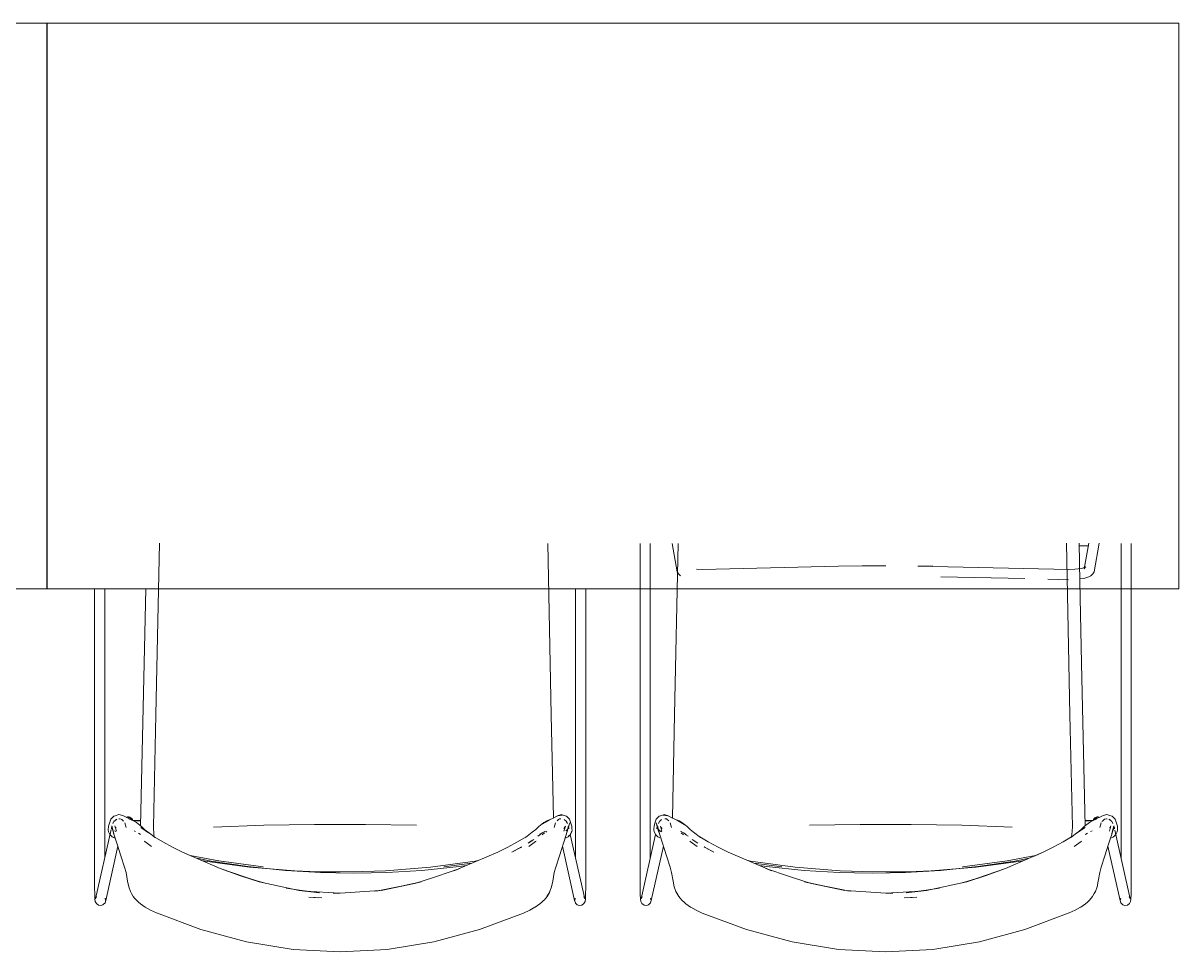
# Model space of a CAD drawing. Header units: millimetres. Extents: x 155927 to 326028, y -36033 to 97293.
# Drawn here: x 204776 to 206002, y 16946 to 17931 of the extents above; entities that cross this region are included whole.
import ezdxf

# ---------------------------------------------------------------- set-up
doc = ezdxf.new("R2010")
doc.units = ezdxf.units.MM
doc.header["$MEASUREMENT"] = 0
doc.layers.add('G-IMPT', color=8, linetype='CONTINUOUS', lineweight=9)
doc.layers.add('I-FURN', color=8, linetype='CONTINUOUS', lineweight=9)

msp = doc.modelspace()

# ---------------------------------------------------------------- linework, layer by layer
at = {"layer": 'G-IMPT'}
for p, q in [((204920.8, 17379.6), (204917.1, 17197.6)), ((205336, 17197.6), (205332.4, 17379.4)), ((205430.3, 17379.4), (205430.3, 17020.7)), ((205441.2, 17046.4), (205441.2, 17379.4)), ((205464.4, 17379.4), (205469.7, 17349.1)), ((205467, 17197.6), (205470.7, 17379.4)), ((205882.3, 17379.6), (205885.9, 17197.6)), ((205905.5, 17376.7), (205895.5, 17376.7)), ((205895.7, 17379.6), (205896.6, 17338.8)), ((205901.3, 17352.3), (205906, 17379.6)), ((205911.7, 17349.1), (205917.1, 17379.6)), ((205940.2, 17379.3), (205940.2, 17045.8)), ((205951.1, 17379.3), (205951.1, 17020.7)), ((205496.4, 17351.8), (205490, 17352)), ((205496.4, 17351.8), (205640.7, 17355.1)), ((205640.7, 17355.1), (205665.6, 17355.5)), ((205665.6, 17355.5), (205690.7, 17355.7)), ((205740.7, 17355.1), (205724.9, 17355.4)), ((205885, 17351.8), (205740.8, 17355)), ((205884.7, 17351.7), (205740.8, 17355)), ((205885, 17351.8), (205891.4, 17352)), ((205891.4, 17352), (205898.3, 17352.9)), ((205898.3, 17352.9), (205902.9, 17354.4)), ((205902.9, 17354.4), (205901, 17353)), ((205902.2, 17354.3), (205901, 17353)), ((205901.3, 17352.3), (205902.2, 17354.3)), ((205471.1, 17347), (205469.7, 17349.1)), ((205473.1, 17345), (205471.1, 17347)), ((205838.1, 17342), (205749.2, 17344)), ((205884.6, 17340.9), (205862.5, 17341.5)), ((205896.5, 17341.7), (205900.7, 17342.2)), ((205896.6, 17338.8), (205898.4, 17252.2)), ((205900.7, 17342.2), (205906.2, 17344)), ((205906.2, 17344), (205908.3, 17345)), ((205910.3, 17347), (205908.3, 17345)), ((205911.7, 17349.1), (205910.3, 17347)), ((204852, 17331.2), (204852, 17020.7)), ((204862.8, 17331.2), (204862.8, 17045.8)), ((204906.3, 17331.2), (204904.6, 17252.2)), ((205361.9, 17045.8), (205361.9, 17331.2)), ((205372.8, 17331.2), (205372.8, 17020.7)), ((204900.8, 17079.3), (204904.6, 17252.2)), ((205902.3, 17079.3), (205898.4, 17252.2)), ((204914.5, 17078.8), (204917.1, 17197.6)), ((205338.5, 17088.2), (205336, 17197.6)), ((205464.6, 17088.2), (205467, 17197.6)), ((205888.6, 17078.8), (205885.9, 17197.6)), ((204866.8, 17079.4), (204867.8, 17082.7)), ((204869.2, 17086.9), (204867.8, 17082.7)), ((204869.2, 17086.9), (204872.4, 17090)), ((204871.4, 17082.2), (204872.2, 17083.9)), ((204871.8, 17082.7), (204872.2, 17083.9)), ((204872.4, 17090), (204873.7, 17090.5)), ((204875.2, 17086.7), (204872.5, 17084.5)), ((204873.7, 17090.5), (204877.9, 17091.7)), ((204874.1, 17085.7), (204875.7, 17086.9)), ((204874.1, 17085.7), (204874.7, 17086.1)), ((204875.7, 17086.9), (204874.7, 17086.1)), ((204877.7, 17087.4), (204878.3, 17087.3)), ((204882, 17090.8), (204877.9, 17091.7)), ((204880.2, 17086.9), (204878.3, 17087.3)), ((204880.8, 17086.6), (204880.2, 17086.9)), ((204880.8, 17086.6), (204882.6, 17084.9)), ((204882, 17090.8), (204890.4, 17086.4)), ((204884, 17083), (204885.4, 17078.2)), ((204893.3, 17085.2), (204888.4, 17087.4)), ((204888.4, 17087.4), (204890.4, 17086.4)), ((204901, 17085.7), (204892.9, 17085.4)), ((204893.3, 17085.2), (204896.4, 17083.3)), ((204893.6, 17085), (204901, 17085.3)), ((204893.7, 17085), (204899.9, 17085.3)), ((204896.4, 17083.3), (204901.8, 17079)), ((204978.2, 17078.3), (205031.4, 17080.4)), ((205085.3, 17081.4), (205031.4, 17080.4)), ((205085.3, 17081.4), (205139.4, 17081.4)), ((205193.3, 17080.4), (205139.4, 17081.4)), ((205328.4, 17083.3), (205322.9, 17079)), ((205326, 17081.2), (205334.3, 17086)), ((205329.6, 17083.5), (205326, 17081.2)), ((205331.5, 17085.2), (205328.4, 17083.3)), ((205329.6, 17083.5), (205334.3, 17086)), ((205331.5, 17085.2), (205337.5, 17087.7)), ((205343.5, 17090.7), (205337.5, 17087.7)), ((205340.7, 17083.1), (205339.4, 17078.2)), ((205343.9, 17086.6), (205342.3, 17085.1)), ((205346.8, 17091.7), (205343.1, 17090.4)), ((205348.2, 17091.2), (205343.1, 17090.4)), ((205348.2, 17091.2), (205343.5, 17090.7)), ((205343.9, 17086.6), (205344.9, 17087.1)), ((205346.5, 17087.3), (205344.9, 17087.1)), ((205346.8, 17091.7), (205351, 17090.5)), ((205350, 17086.5), (205352.3, 17084.5)), ((205351, 17090.5), (205352.3, 17090)), ((205352.3, 17090), (205355.6, 17086.9)), ((205353, 17082.7), (205352.5, 17083.9)), ((205352.5, 17083.9), (205353.3, 17082.3)), ((205355.8, 17083), (205353.4, 17075.1)), ((205355.8, 17083), (205354.1, 17077.4)), ((205357, 17082.7), (205355.6, 17086.9)), ((205357, 17082.7), (205357.9, 17079.4)), ((205446.1, 17082.7), (205445.1, 17079.4)), ((205446.1, 17082.7), (205447.5, 17086.9)), ((205447.3, 17083), (205448.9, 17077.4)), ((205447.3, 17083), (205449.7, 17075.1)), ((205450.7, 17090), (205447.5, 17086.9)), ((205450.6, 17083.9), (205449.8, 17082.3)), ((205450.1, 17082.7), (205450.6, 17083.9)), ((205452.1, 17090.5), (205450.7, 17090)), ((205453.1, 17086.5), (205450.8, 17084.5)), ((205456.3, 17091.7), (205452.1, 17090.5)), ((205454.9, 17091.2), (205459.9, 17090.4)), ((205454.9, 17091.2), (205459.5, 17090.7)), ((205456.3, 17091.7), (205459.9, 17090.4)), ((205456.6, 17087.3), (205458.2, 17087.1)), ((205459.1, 17086.6), (205458.2, 17087.1)), ((205459.1, 17086.6), (205460.8, 17085.1)), ((205459.5, 17090.7), (205465.5, 17087.7)), ((205462.3, 17083.1), (205463.7, 17078.2)), ((205471.6, 17085.2), (205465.5, 17087.7)), ((205473.4, 17083.5), (205468.8, 17086)), ((205471.4, 17084.5), (205468.8, 17086)), ((205471.6, 17085.2), (205474.7, 17083.3)), ((205477.1, 17081.2), (205471.7, 17084.3)), ((205473.4, 17083.5), (205477.1, 17081.2)), ((205474.7, 17083.3), (205480.1, 17079)), ((205609.8, 17080.4), (205663.7, 17081.4)), ((205717.7, 17081.4), (205663.7, 17081.4)), ((205717.7, 17081.4), (205771.6, 17080.4)), ((205824.9, 17078.3), (205771.6, 17080.4)), ((205906.7, 17083.3), (205901.3, 17079)), ((205902.1, 17085.7), (205910.2, 17085.4)), ((205909.4, 17085), (205902.1, 17085.3)), ((205909.4, 17085), (205903.2, 17085.3)), ((205909.8, 17085.2), (205906.7, 17083.3)), ((205909.8, 17085.2), (205914.6, 17087.4)), ((205921.1, 17090.8), (205912.6, 17086.4)), ((205914.6, 17087.4), (205912.6, 17086.4)), ((205919, 17083), (205917.7, 17078.2)), ((205920, 17084.3), (205920.4, 17084.9)), ((205922.3, 17086.6), (205920.4, 17084.9)), ((205921.1, 17090.8), (205925.1, 17091.7)), ((205922.3, 17086.6), (205922.8, 17086.9)), ((205922.8, 17086.9), (205924.8, 17087.3)), ((205925.4, 17087.4), (205924.8, 17087.3)), ((205929.4, 17090.5), (205925.1, 17091.7)), ((205928.9, 17085.7), (205927.3, 17086.9)), ((205927.3, 17086.9), (205928.4, 17086.1)), ((205927.9, 17086.7), (205930.5, 17084.5)), ((205928.9, 17085.7), (205928.4, 17086.1)), ((205930.7, 17090), (205929.4, 17090.5)), ((205933.9, 17086.9), (205930.7, 17090)), ((205931.3, 17082.7), (205930.8, 17083.9)), ((205931.6, 17082.2), (205930.8, 17083.9)), ((205933.9, 17086.9), (205935.3, 17082.7)), ((205936.3, 17079.4), (205935.3, 17082.7)), ((204869.6, 17075.9), (204853, 17002.3)), ((204866.8, 17079.4), (204866.6, 17075.4)), ((204866.9, 17073.7), (204866.6, 17075.4)), ((204866.9, 17073.7), (204866.9, 17073.4)), ((204866.9, 17073.4), (204868.3, 17070.5)), ((204868.5, 17070.3), (204868.3, 17070.5)), ((204868.5, 17070.3), (204870.4, 17068.4)), ((204870.2, 17078.7), (204869.8, 17076.7)), ((204871.4, 17075.1), (204869.8, 17078.3)), ((204871.1, 17076.2), (204869.8, 17078.3)), ((204872.2, 17072.2), (204870.4, 17079.7)), ((204870.4, 17079.7), (204872.5, 17071.6)), ((204872.9, 17067.2), (204870.4, 17068.4)), ((204870.6, 17068.3), (204870.4, 17068.4)), ((204873, 17067.2), (204870.4, 17068.4)), ((204871.4, 17075.1), (204870.6, 17077.4)), ((204870.6, 17077.4), (204872.5, 17071.6)), ((204870.6, 17068.3), (204873, 17067.2)), ((204871.1, 17076.2), (204871.5, 17075.9)), ((204872.2, 17072.2), (204876, 17060.5)), ((204874.4, 17073.8), (204873, 17074.6)), ((204873.6, 17079.7), (204874.6, 17077.6)), ((204873.6, 17079.7), (204875.2, 17074.1)), ((204874.9, 17077.3), (204873.8, 17078.4)), ((204873.8, 17078.4), (204874.6, 17077.6)), ((204874.9, 17077.3), (204874.2, 17077.9)), ((204895.4, 17073.8), (204894, 17074.4)), ((204898.6, 17072.1), (204900.2, 17071)), ((204900.8, 17070.7), (204900.2, 17071)), ((204901, 17078.1), (204908.7, 17073)), ((204901, 17078.1), (204909.2, 17072.5)), ((204905, 17076), (204901.8, 17079)), ((204905, 17076), (204909.2, 17072.5)), ((204908.7, 17073), (204916.1, 17067.6)), ((204914.9, 17070.4), (204914.5, 17078.8)), ((204915.6, 17067.5), (204914.9, 17070.4)), ((204924.3, 17062.7), (204915.3, 17068.1)), ((204916.1, 17067.6), (204915.3, 17068.1)), ((205309.4, 17068.1), (205300.4, 17062.7)), ((205316, 17073), (205308.7, 17067.6)), ((205309.4, 17068.1), (205308.7, 17067.6)), ((205316, 17073), (205319.7, 17076)), ((205322.9, 17079), (205319.7, 17076)), ((205324.9, 17070.8), (205321.8, 17068.7)), ((205322.4, 17069.1), (205321.8, 17068.7)), ((205322.4, 17069.1), (205324.9, 17070.8)), ((205326.7, 17072.4), (205324, 17070.7)), ((205324.5, 17071), (205324, 17070.7)), ((205326.7, 17072.4), (205324.5, 17071)), ((205329.9, 17074), (205326.1, 17072.1)), ((205326.7, 17072.4), (205326.1, 17072.1)), ((205329.1, 17072.3), (205326.6, 17070.2)), ((205326.7, 17072.4), (205329.9, 17074)), ((205330.3, 17073.2), (205331.5, 17073.9)), ((205344.8, 17048), (205351.6, 17069.1)), ((205350.9, 17078.4), (205349.4, 17076.9)), ((205349.4, 17076.9), (205350.5, 17077.8)), ((205351.1, 17079.6), (205349.6, 17074.1)), ((205351.1, 17079.6), (205349.9, 17077.2)), ((205350.9, 17078.4), (205349.9, 17077.2)), ((205354.1, 17077.4), (205351.6, 17069.1)), ((205353.6, 17076.2), (205351.8, 17074.6)), ((205351.9, 17067.2), (205354.1, 17068.3)), ((205354.3, 17079.7), (205352.2, 17071.6)), ((205352.2, 17071.6), (205352.6, 17072.8)), ((205354.3, 17079.7), (205352.6, 17072.8)), ((205354.9, 17078.3), (205353.4, 17075.1)), ((205354.9, 17078.3), (205353.6, 17076.2)), ((205354.1, 17068.3), (205354.3, 17068.4)), ((205356.4, 17070.5), (205354.3, 17068.4)), ((205354.9, 17076.7), (205354.5, 17078.6)), ((205354.6, 17068.7), (205356.4, 17070.5)), ((205354.6, 17068.7), (205356.2, 17070.3)), ((205357.9, 17073.7), (205356.2, 17070.3)), ((205356.2, 17070.3), (205357.8, 17073.4)), ((205356.2, 17070.3), (205356.4, 17070.5)), ((205371.7, 17002.3), (205356.3, 17070.5)), ((205357.9, 17073.7), (205356.4, 17070.5)), ((205357.9, 17073.7), (205357.8, 17073.4)), ((205357.9, 17079.4), (205358.1, 17076.7)), ((205357.9, 17073.7), (205358.2, 17075.4)), ((205358.1, 17076.7), (205358.2, 17075.4)), ((205431.4, 17002.3), (205446.7, 17070.5)), ((205445, 17076.7), (205444.9, 17075.4)), ((205445.2, 17073.7), (205444.9, 17075.4)), ((205445.1, 17079.4), (205445, 17076.7)), ((205445.2, 17073.7), (205446.9, 17070.3)), ((205445.2, 17073.7), (205445.3, 17073.4)), ((205445.2, 17073.7), (205446.7, 17070.5)), ((205446.9, 17070.3), (205445.3, 17073.4)), ((205448.5, 17068.7), (205446.7, 17070.5)), ((205446.9, 17070.3), (205446.7, 17070.5)), ((205446.7, 17070.5), (205448.8, 17068.4)), ((205448.5, 17068.7), (205446.9, 17070.3)), ((205448.1, 17076.7), (205448.6, 17078.6)), ((205448.2, 17078.3), (205449.5, 17076.2)), ((205448.2, 17078.3), (205449.7, 17075.1)), ((205448.8, 17079.7), (205450.8, 17071.6)), ((205448.8, 17079.7), (205450.5, 17072.8)), ((205449, 17068.3), (205448.8, 17068.4)), ((205448.9, 17077.4), (205451.5, 17069.1)), ((205451.2, 17067.2), (205449, 17068.3)), ((205449.5, 17076.2), (205451.3, 17074.6)), ((205450.8, 17071.6), (205450.5, 17072.8)), ((205453.1, 17073.6), (205451.3, 17074.6)), ((205458.3, 17048), (205451.5, 17069.1)), ((205452, 17079.6), (205453.2, 17077.2)), ((205452, 17079.6), (205453.5, 17074.1)), ((205452.2, 17078.4), (205453.2, 17077.2)), ((205452.2, 17078.4), (205453.6, 17076.9)), ((205453.6, 17076.9), (205452.6, 17077.8)), ((205476.4, 17072.4), (205473.2, 17074)), ((205473.2, 17074), (205476.9, 17072.1)), ((205474, 17072.3), (205476.4, 17070.2)), ((205476.4, 17072.4), (205476.9, 17072.1)), ((205476.4, 17072.4), (205478.5, 17071)), ((205476.4, 17072.4), (205479.1, 17070.7)), ((205480.7, 17069.1), (205478.2, 17070.8)), ((205478.2, 17070.8), (205481.3, 17068.7)), ((205478.5, 17071), (205479.1, 17070.7)), ((205480.1, 17079), (205483.3, 17076)), ((205480.7, 17069.1), (205481.3, 17068.7)), ((205487.1, 17073), (205483.3, 17076)), ((205487.1, 17073), (205494.4, 17067.6)), ((205493.7, 17068.1), (205494.4, 17067.6)), ((205493.7, 17068.1), (205502.6, 17062.7)), ((205878.8, 17062.7), (205887.7, 17068.1)), ((205894.3, 17073), (205887, 17067.6)), ((205887, 17067.6), (205887.7, 17068.1)), ((205887.5, 17067.5), (205888.2, 17070.4)), ((205888.2, 17070.4), (205888.6, 17078.8)), ((205902.1, 17078.1), (205893.8, 17072.5)), ((205898.1, 17076), (205893.8, 17072.5)), ((205902.1, 17078.1), (205894.3, 17073)), ((205898.1, 17076), (205901.3, 17079)), ((205902.3, 17070.7), (205902.9, 17071)), ((205904.5, 17072.1), (205902.9, 17071)), ((205907.7, 17073.8), (205909.6, 17074.6)), ((205930.9, 17072.2), (205927, 17060.5)), ((205929.5, 17079.7), (205927.9, 17074.1)), ((205928.2, 17077.3), (205929.2, 17078.4)), ((205928.2, 17077.3), (205928.9, 17077.9)), ((205929.5, 17079.7), (205928.5, 17077.6)), ((205929.2, 17078.4), (205928.5, 17077.6)), ((205930.1, 17067.2), (205932.6, 17068.4)), ((205932.4, 17068.3), (205930.1, 17067.2)), ((205930.2, 17067.2), (205932.6, 17068.4)), ((205932.6, 17079.7), (205930.6, 17071.6)), ((205932.5, 17077.4), (205930.6, 17071.6)), ((205930.9, 17072.2), (205932.6, 17079.7)), ((205931.7, 17075.1), (205933.2, 17078.3)), ((205931.7, 17075.1), (205932.5, 17077.4)), ((205931.9, 17076.2), (205933.2, 17078.3)), ((205932.4, 17068.3), (205932.6, 17068.4)), ((205934.5, 17070.3), (205932.6, 17068.4)), ((205932.8, 17078.7), (205933.3, 17076.7)), ((205933.6, 17075.3), (205950, 17002.3)), ((205934.5, 17070.3), (205934.7, 17070.5)), ((205936.2, 17073.4), (205934.7, 17070.5)), ((205936.2, 17073.7), (205936.5, 17075.4)), ((205936.2, 17073.7), (205936.2, 17073.4)), ((205936.3, 17079.4), (205936.5, 17075.4)), ((204863.9, 17000.7), (204876.8, 17058.3)), ((204872.9, 17067.2), (204873, 17067.2)), ((204876, 17060.5), (204879.9, 17048)), ((204904.7, 17063.7), (204905.2, 17063.3)), ((204905.2, 17063.3), (204912.5, 17058)), ((204934.7, 17057.2), (204924.3, 17062.7)), ((204934.7, 17057.2), (204945.3, 17052)), ((205279.4, 17052), (205290, 17057.2)), ((205290, 17057.2), (205300.4, 17062.7)), ((205304.8, 17057.5), (205294.4, 17052)), ((205294.4, 17052), (205303.8, 17057)), ((205304.8, 17057.5), (205303.8, 17057)), ((205317.6, 17065.5), (205311.6, 17061.5)), ((205311.6, 17061.5), (205313.6, 17062.8)), ((205312.3, 17058), (205319.6, 17063.3)), ((205317.6, 17065.5), (205313.6, 17062.8)), ((205320.1, 17063.7), (205319.6, 17063.3)), ((205348, 17058.1), (205360.8, 17000.7)), ((205351.9, 17067.2), (205351.8, 17067.2)), ((205455.1, 17058.1), (205442.2, 17000.7)), ((205451.2, 17067.2), (205451.3, 17067.2)), ((205483, 17063.7), (205483.5, 17063.3)), ((205490.8, 17058), (205483.5, 17063.3)), ((205485.5, 17065.5), (205491.4, 17061.5)), ((205485.5, 17065.5), (205489.5, 17062.8)), ((205491.4, 17061.5), (205489.5, 17062.8)), ((205498.3, 17057.5), (205508.7, 17052)), ((205498.3, 17057.5), (205499.2, 17057)), ((205508.7, 17052), (205499.2, 17057)), ((205513.1, 17057.2), (205502.6, 17062.7)), ((205523.7, 17052), (205513.1, 17057.2)), ((205868.3, 17057.2), (205857.7, 17052)), ((205868.3, 17057.2), (205878.8, 17062.7)), ((205897.9, 17063.3), (205890.6, 17058)), ((205898.4, 17063.7), (205897.9, 17063.3)), ((205927, 17060.5), (205923.2, 17048)), ((205939.2, 17000.7), (205926.3, 17058.3)), ((205930.2, 17067.2), (205930.1, 17067.2)), ((204879.9, 17048), (204883.8, 17036)), ((204954.7, 17047.8), (204945.3, 17052)), ((204954.7, 17047.8), (204945.3, 17051.9)), ((204985.3, 17034.7), (204945.3, 17051.9)), ((204983.7, 17042.6), (204953.4, 17048.4)), ((204953.4, 17048.4), (204983.5, 17042.7)), ((204975.5, 17042.5), (204960.4, 17045.4)), ((205279.4, 17052), (205233, 17032.1)), ((205341, 17036), (205344.8, 17048)), ((205462.1, 17036), (205458.3, 17048)), ((205523.7, 17052), (205570.1, 17032.1)), ((205817.8, 17034.7), (205857.8, 17051.9)), ((205819.4, 17042.6), (205849.7, 17048.4)), ((205849.7, 17048.4), (205819.5, 17042.7)), ((205827.6, 17042.5), (205842.7, 17045.4)), ((205848.4, 17047.8), (205857.7, 17052)), ((205848.4, 17047.8), (205857.8, 17051.9)), ((205923.2, 17048), (205919.3, 17036)), ((204885.5, 17030.4), (204883.8, 17036)), ((204969.1, 17042.4), (204965.9, 17043)), ((205016.4, 17036), (204969.1, 17042.4)), ((204975.5, 17042.5), (205014.6, 17036.6)), ((204979.5, 17036.9), (204985.3, 17034.7)), ((204979.5, 17036.9), (204985.3, 17034.7)), ((205030.8, 17036.2), (204983.5, 17042.7)), ((204983.7, 17042.6), (205030.8, 17036.2)), ((204985.3, 17034.7), (205026.5, 17020.6)), ((204985.3, 17034.7), (205006.8, 17026.7)), ((204985.3, 17034.7), (205006.8, 17026.7)), ((205014.6, 17036.6), (205054.4, 17032.5)), ((205064.2, 17032.2), (205016.4, 17036)), ((205054.4, 17032.5), (205091.5, 17030.4)), ((205064.2, 17032.2), (205088.3, 17031.2)), ((205088.3, 17031.2), (205112.4, 17030.9)), ((205112.4, 17030.9), (205136.5, 17031.3)), ((205160.5, 17032.2), (205136.5, 17031.3)), ((205208.3, 17036), (205160.5, 17032.2)), ((205198.8, 17032.5), (205161.7, 17030.4)), ((205198.8, 17032.5), (205238.6, 17036.6)), ((205208.3, 17036), (205255.6, 17042.4)), ((205214.4, 17026.1), (205239.4, 17034.7)), ((205252, 17040.3), (205222.4, 17036.2)), ((205252, 17040.3), (205222.4, 17036.2)), ((205239.4, 17034.7), (205233, 17032.1)), ((205246.2, 17037.8), (205238.6, 17036.6)), ((205255.6, 17042.4), (205258.2, 17042.9)), ((205339.3, 17030.4), (205341, 17036)), ((205463.8, 17030.4), (205462.1, 17036)), ((205547.5, 17042.4), (205544.8, 17042.9)), ((205594.8, 17036), (205547.5, 17042.4)), ((205551, 17040.3), (205580.7, 17036.2)), ((205551.1, 17040.3), (205580.7, 17036.2)), ((205556.9, 17037.8), (205564.5, 17036.6)), ((205588.7, 17026.1), (205563.6, 17034.7)), ((205563.6, 17034.7), (205570.1, 17032.1)), ((205604.3, 17032.5), (205564.5, 17036.6)), ((205594.8, 17036), (205642.6, 17032.2)), ((205604.3, 17032.5), (205641.3, 17030.4)), ((205642.6, 17032.2), (205666.6, 17031.3)), ((205690.7, 17030.9), (205666.6, 17031.3)), ((205714.8, 17031.2), (205690.7, 17030.9)), ((205748.7, 17032.5), (205711.6, 17030.4)), ((205738.8, 17032.2), (205714.8, 17031.2)), ((205738.8, 17032.2), (205786.6, 17036)), ((205788.4, 17036.6), (205748.7, 17032.5)), ((205772.3, 17036.2), (205819.5, 17042.7)), ((205819.4, 17042.6), (205772.3, 17036.2)), ((205817.8, 17034.7), (205776.6, 17020.6)), ((205786.6, 17036), (205833.9, 17042.4)), ((205827.6, 17042.5), (205788.4, 17036.6)), ((205817.8, 17034.7), (205796.3, 17026.7)), ((205817.8, 17034.7), (205796.3, 17026.7)), ((205823.5, 17036.9), (205817.8, 17034.7)), ((205823.5, 17036.9), (205817.8, 17034.7)), ((205833.9, 17042.4), (205837.1, 17043)), ((205917.6, 17030.4), (205919.3, 17036)), ((204852, 17014.5), (204852, 17020.7)), ((204887.1, 17021.2), (204885.5, 17030.4)), ((204887.1, 17021.2), (204888.2, 17015.1)), ((205026.5, 17020.6), (205006.8, 17026.7)), ((205006.8, 17026.7), (205026.5, 17020.7)), ((205031.7, 17019.2), (205026.5, 17020.7)), ((205069, 17011.3), (205026.5, 17020.6)), ((205026.5, 17020.6), (205031.7, 17019.2)), ((205091.5, 17030.4), (205107.7, 17030.1)), ((205107.7, 17030.1), (205126.6, 17029.7)), ((205145.4, 17030.1), (205126.6, 17029.7)), ((205145.4, 17030.1), (205161.7, 17030.4)), ((205198.3, 17020.6), (205155.8, 17011.3)), ((205191.2, 17018.7), (205198.2, 17020.9)), ((205198.3, 17020.6), (205191.2, 17018.7)), ((205214.4, 17026.1), (205198.2, 17020.9)), ((205337.7, 17021.2), (205336.6, 17015.1)), ((205339.3, 17030.4), (205337.7, 17021.2)), ((205372.8, 17020.7), (205372.7, 17014.5)), ((205430.3, 17020.7), (205430.3, 17014.5)), ((205463.8, 17030.4), (205465.4, 17021.2)), ((205465.4, 17021.2), (205466.5, 17015.1)), ((205588.7, 17026.1), (205604.9, 17020.9)), ((205604.8, 17020.6), (205611.9, 17018.7)), ((205604.8, 17020.6), (205647.3, 17011.3)), ((205611.9, 17018.7), (205604.9, 17020.9)), ((205657.6, 17030.1), (205641.3, 17030.4)), ((205657.6, 17030.1), (205676.5, 17029.7)), ((205695.3, 17030.1), (205676.5, 17029.7)), ((205711.6, 17030.4), (205695.3, 17030.1)), ((205734.1, 17011.3), (205776.6, 17020.6)), ((205771.4, 17019.2), (205776.6, 17020.7)), ((205776.6, 17020.6), (205771.4, 17019.2)), ((205776.6, 17020.6), (205796.3, 17026.7)), ((205796.3, 17026.7), (205776.6, 17020.7)), ((205916, 17021.2), (205914.9, 17015.1)), ((205916, 17021.2), (205917.6, 17030.4)), ((205951.1, 17014.5), (205951.1, 17020.7)), ((204852, 17014.5), (204852.2, 17007.3)), ((204852.2, 17007.3), (204852.4, 17002)), ((204890, 17010.2), (204888.2, 17015.1)), ((204890, 17010.2), (204891.2, 17007.9)), ((204892.7, 17005.4), (204891.2, 17007.9)), ((205055.2, 17013.8), (205062.4, 17012.5)), ((205055.2, 17013.8), (205069.3, 17011.7)), ((205069, 17011.3), (205090.6, 17008.9)), ((205069, 17011.3), (205080.3, 17010)), ((205069.3, 17011.7), (205080.3, 17010)), ((205112.4, 17008.3), (205075.4, 17010.6)), ((205075.4, 17010.6), (205080.3, 17010)), ((205090.6, 17008.9), (205080.3, 17010)), ((205112.4, 17008.3), (205104.9, 17008.4)), ((205112.4, 17008.3), (205104.9, 17008.4)), ((205149.3, 17010.8), (205112.4, 17008.3)), ((205149.3, 17010.6), (205155.7, 17011.7)), ((205149.3, 17010.8), (205154.7, 17011.2)), ((205149.3, 17010.6), (205152.8, 17011)), ((205155.7, 17011.7), (205191.2, 17018.7)), ((205191.2, 17018.7), (205155.8, 17011.3)), ((205331.8, 17004.9), (205334.8, 17010.2)), ((205334.2, 17009.2), (205331.8, 17004.9)), ((205332, 17005.4), (205333.6, 17007.9)), ((205333.6, 17007.9), (205334.8, 17010.2)), ((205334.2, 17009.2), (205334.8, 17010.2)), ((205336.6, 17015.1), (205334.8, 17010.2)), ((205372.3, 17002), (205372.6, 17007.3)), ((205372.6, 17007.3), (205372.7, 17014.5)), ((205430.5, 17007.3), (205430.3, 17014.5)), ((205430.8, 17002), (205430.5, 17007.3)), ((205466.5, 17015.1), (205468.3, 17010.2)), ((205468.9, 17009.2), (205468.3, 17010.2)), ((205471.3, 17004.9), (205468.3, 17010.2)), ((205469.5, 17007.9), (205468.3, 17010.2)), ((205468.9, 17009.2), (205471.3, 17004.9)), ((205471, 17005.4), (205469.5, 17007.9)), ((205647.4, 17011.7), (205611.9, 17018.7)), ((205611.9, 17018.7), (205647.3, 17011.3)), ((205653.8, 17010.6), (205647.4, 17011.7)), ((205653.8, 17010.8), (205649.6, 17011.1)), ((205653.8, 17010.6), (205650.3, 17011)), ((205653.8, 17010.8), (205690.7, 17008.3)), ((205690.7, 17008.3), (205727.7, 17010.6)), ((205690.7, 17008.3), (205698.2, 17008.4)), ((205690.7, 17008.3), (205698.2, 17008.4)), ((205734.1, 17011.3), (205712.5, 17008.9)), ((205712.5, 17008.9), (205722.7, 17010)), ((205733.8, 17011.7), (205722.7, 17010)), ((205734.1, 17011.3), (205722.7, 17010)), ((205727.7, 17010.6), (205722.7, 17010)), ((205747.9, 17013.8), (205733.8, 17011.7)), ((205747.9, 17013.8), (205740.7, 17012.5)), ((205910.4, 17005.4), (205911.9, 17007.9)), ((205913.1, 17010.2), (205911.9, 17007.9)), ((205913.1, 17010.2), (205914.9, 17015.1)), ((205950.9, 17007.3), (205950.6, 17002)), ((205951.1, 17014.5), (205950.9, 17007.3)), ((204852.4, 17002), (204852.8, 16999.6)), ((204852.8, 16999.6), (204854, 16997.3)), ((204853, 17002.3), (204854.1, 17004.5)), ((204853.9, 17004.2), (204854.1, 17004.5)), ((204854, 16997.3), (204856.1, 16995.8)), ((204858.8, 16995.4), (204856.1, 16995.8)), ((204858.8, 16995.4), (204860.9, 16996.1)), ((204861.3, 16996.5), (204860.9, 16996.1)), ((204861.3, 16996.5), (204863.1, 16998.2)), ((204863.1, 16998.2), (204862.8, 16997.9)), ((204863.9, 17000.7), (204863.1, 16998.2)), ((204863.2, 17003.1), (204863.6, 17000.5)), ((204863.3, 17002.8), (204863.6, 17000.5)), ((204893, 17004.9), (204892.7, 17005.4)), ((204893, 17004.9), (204894.5, 17003)), ((204894.5, 17003), (204896.7, 17000.5)), ((204896.7, 17000.5), (204898.5, 16998.7)), ((204900.6, 16997), (204898.5, 16998.7)), ((204905.5, 16993.6), (204900.6, 16997)), ((205089.5, 17003.6), (205079.3, 17004.1)), ((205079.3, 17004.1), (205092.9, 17003.4)), ((205324.1, 16997), (205319.2, 16993.6)), ((205324.1, 16997), (205326.2, 16998.7)), ((205328, 17000.5), (205326.2, 16998.7)), ((205328, 17000.5), (205328.5, 17001.1)), ((205330.3, 17003), (205328.5, 17001.1)), ((205331.8, 17004.9), (205330.3, 17003)), ((205331.8, 17004.9), (205332, 17005.4)), ((205360.8, 17000.7), (205361.7, 16998.2)), ((205361.6, 17003.1), (205361.1, 17000.5)), ((205361.4, 17002.8), (205361.1, 17000.5)), ((205361.7, 16998.2), (205361.9, 16997.9)), ((205363.8, 16996.1), (205361.9, 16997.9)), ((205363.8, 16996.1), (205365.9, 16995.4)), ((205368.6, 16995.8), (205365.9, 16995.4)), ((205370.7, 16997.3), (205368.6, 16995.8)), ((205371.7, 17002.3), (205370.7, 17004.4)), ((205370.7, 17004.4), (205370.9, 17004.2)), ((205372, 16999.6), (205370.7, 16997.3)), ((205372, 16999.6), (205372.3, 17002)), ((205431.1, 16999.6), (205430.8, 17002)), ((205431.1, 16999.6), (205432.3, 16997.3)), ((205431.4, 17002.3), (205432.4, 17004.4)), ((205432.4, 17004.4), (205432.2, 17004.2)), ((205432.3, 16997.3), (205434.5, 16995.8)), ((205434.5, 16995.8), (205437.1, 16995.4)), ((205439.3, 16996.1), (205437.1, 16995.4)), ((205439.3, 16996.1), (205441.1, 16997.9)), ((205441.4, 16998.2), (205441.1, 16997.9)), ((205442.2, 17000.7), (205441.4, 16998.2)), ((205441.5, 17003.1), (205442, 17000.5)), ((205441.6, 17002.8), (205442, 17000.5)), ((205471.3, 17004.9), (205471, 17005.4)), ((205471.3, 17004.9), (205472.8, 17003)), ((205472.8, 17003), (205474.5, 17001.1)), ((205475, 17000.5), (205474.5, 17001.1)), ((205475, 17000.5), (205476.9, 16998.7)), ((205479, 16997), (205476.9, 16998.7)), ((205479, 16997), (205483.8, 16993.6)), ((205723.8, 17004.1), (205710.2, 17003.4)), ((205714.3, 17003.6), (205723.8, 17004.1)), ((205897.6, 16993.6), (205902.4, 16997)), ((205902.4, 16997), (205904.5, 16998.7)), ((205906.4, 17000.5), (205904.5, 16998.7)), ((205908.6, 17003), (205906.4, 17000.5)), ((205910.1, 17004.9), (205908.6, 17003)), ((205910.1, 17004.9), (205910.4, 17005.4)), ((205939.2, 17000.7), (205940, 16998.2)), ((205939.9, 17003.1), (205939.4, 17000.5)), ((205939.8, 17002.8), (205939.4, 17000.5)), ((205941.8, 16996.5), (205940, 16998.2)), ((205940, 16998.2), (205940.3, 16997.9)), ((205941.8, 16996.5), (205942.1, 16996.1)), ((205944.3, 16995.4), (205942.1, 16996.1)), ((205944.3, 16995.4), (205946.9, 16995.8)), ((205949.1, 16997.3), (205946.9, 16995.8)), ((205950, 17002.3), (205949, 17004.5)), ((205949.2, 17004.2), (205949, 17004.5)), ((205950.3, 16999.6), (205949.1, 16997.3)), ((205950.6, 17002), (205950.3, 16999.6)), ((204905.5, 16993.6), (204905.8, 16993.4)), ((204911.4, 16990.2), (204905.8, 16993.4)), ((204917.8, 16987.4), (204911.4, 16990.2)), ((204964.6, 16969.8), (204917.8, 16987.4)), ((205260.1, 16969.8), (205306.8, 16987.3)), ((205306.8, 16987.3), (205313.3, 16990.2)), ((205318.9, 16993.4), (205313.3, 16990.2)), ((205318.9, 16993.4), (205319.2, 16993.6)), ((205484.1, 16993.4), (205483.8, 16993.6)), ((205484.1, 16993.4), (205489.7, 16990.2)), ((205496.2, 16987.3), (205489.7, 16990.2)), ((205543, 16969.8), (205496.2, 16987.3)), ((205838.4, 16969.8), (205885.3, 16987.4)), ((205885.3, 16987.4), (205891.7, 16990.2)), ((205891.7, 16990.2), (205897.3, 16993.4)), ((205897.6, 16993.6), (205897.3, 16993.4)), ((205013.1, 16956.8), (204964.6, 16969.8)), ((205260.1, 16969.8), (205211.7, 16956.8)), ((205543, 16969.8), (205591.4, 16956.8)), ((205790, 16956.8), (205838.4, 16969.8)), ((205013.1, 16956.8), (205062.5, 16948.7)), ((205112.4, 16946.1), (205062.5, 16948.7)), ((205112.4, 16946.1), (205162.3, 16948.7)), ((205211.7, 16956.8), (205162.3, 16948.7)), ((205591.4, 16956.8), (205640.8, 16948.7)), ((205690.7, 16946.1), (205640.8, 16948.7)), ((205690.7, 16946.1), (205740.6, 16948.7)), ((205790, 16956.8), (205740.6, 16948.7))]:
    msp.add_line(p, q, dxfattribs=at)
at = {"layer": 'I-FURN'}
for p, q in [((204801.7, 17931.2), (203601.6, 17931.2)), ((206001.5, 17931.2), (204801.4, 17931.2)), ((204801.4, 17931.2), (204801.4, 17331.2)), ((204801.7, 17331.2), (204801.7, 17931.2)), ((206001.5, 17331.2), (206001.5, 17931.2)), ((203601.6, 17331.2), (204801.7, 17331.2)), ((204801.4, 17331.2), (206001.5, 17331.2)), ((204885.6, 17088.7), (204887.1, 17089.2)), ((204887.1, 17089.2), (204888.3, 17089.2)), ((204892.2, 17086.7), (204887.1, 17089.2)), ((204887.1, 17089.2), (204891.4, 17087.6)), ((204887.1, 17089.2), (204889.4, 17088.9)), ((204887.1, 17089.2), (204890.4, 17088.4)), ((204888.3, 17089.2), (204889.4, 17088.9)), ((204892.2, 17086.7), (204888.4, 17087.4)), ((204889.4, 17088.9), (204890.4, 17088.4)), ((204892.2, 17086.7), (204889.6, 17086.9)), ((204892.2, 17086.7), (204890.1, 17086.7)), ((204891.4, 17087.6), (204890.4, 17088.4)), ((204892.2, 17086.7), (204890.5, 17086.5)), ((204892.2, 17086.7), (204890.7, 17086.4)), ((204892.2, 17086.7), (204891.4, 17087.6)), ((204892.2, 17086.7), (204892.4, 17085.5)), ((205910.9, 17086.7), (205910.7, 17085.5)), ((205910.9, 17086.7), (205916, 17089.2)), ((205910.9, 17086.7), (205911.7, 17087.6)), ((205910.9, 17086.7), (205914.7, 17087.4)), ((205910.9, 17086.7), (205913.5, 17086.9)), ((205910.9, 17086.7), (205912.3, 17086.4)), ((205910.9, 17086.7), (205913, 17086.7)), ((205910.9, 17086.7), (205912.6, 17086.5)), ((205916, 17089.2), (205911.7, 17087.6)), ((205911.7, 17087.6), (205912.6, 17088.4)), ((205916, 17089.2), (205912.6, 17088.4)), ((205913.7, 17088.9), (205912.6, 17088.4)), ((205914.8, 17089.2), (205913.7, 17088.9)), ((205916, 17089.2), (205913.7, 17088.9)), ((205916, 17089.2), (205914.8, 17089.2)), ((205917.5, 17088.7), (205916, 17089.2))]:
    msp.add_line(p, q, dxfattribs=at)

doc.saveas('drawing.dxf')
